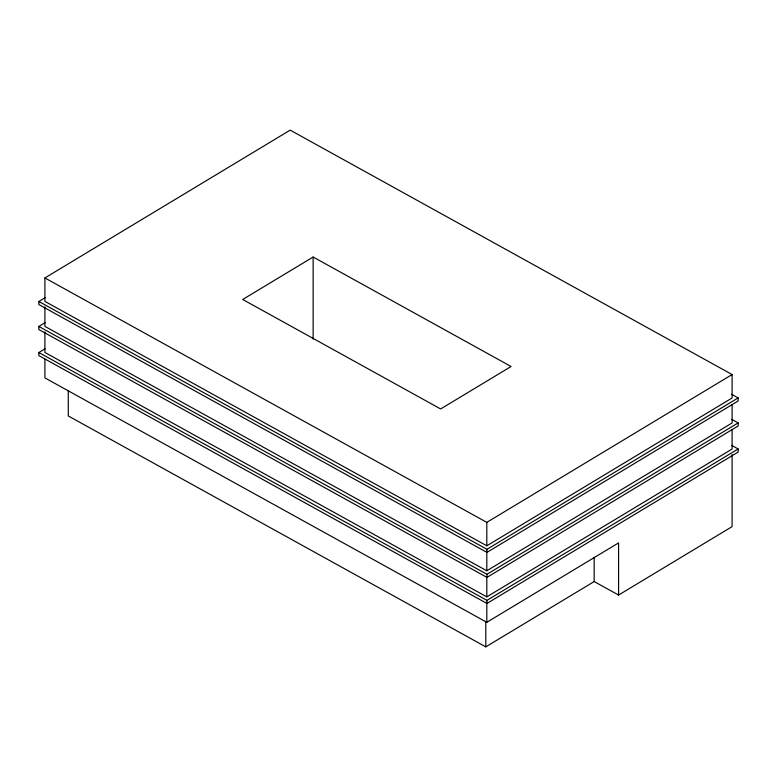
<?xml version="1.0" encoding="UTF-8"?>
<svg xmlns="http://www.w3.org/2000/svg" width="777" height="777" viewBox="0 0 777 777"><rect width="100%" height="100%" fill="white"/><g stroke="black" fill="none" stroke-linecap="round" stroke-linejoin="round"><path stroke-width="1.17" d="M44.901 277.952L290.19 130.128L732.099 374.543L732.099 397.979L486.81 545.804L44.901 301.389L44.901 277.952L486.81 522.367L732.099 374.543M731.779 394.376L738.15 397.902L738.15 401L486.946 552.398L38.85 304.565L38.85 301.466L45.076 297.708M731.779 419.366L738.15 422.892L738.15 425.99L486.946 577.389L38.85 329.555L38.85 326.447L45.076 322.698M731.779 445.435L738.15 448.96L738.15 452.068L486.946 603.457L38.85 355.623L38.85 352.525L45.076 348.766M313.141 257.022L242.706 299.475L440.637 408.955L511.081 366.501L313.141 257.022L313.141 339.102M486.946 552.398L486.946 549.3L738.15 397.902M44.901 306.798L44.901 326.379L486.81 570.784L732.099 422.96L732.099 404.535M486.946 577.389L486.946 574.281L738.15 422.892M44.901 331.896L44.901 352.447L486.81 596.862L732.099 449.038L732.099 429.691M486.946 603.457L486.946 600.359L738.15 448.96M44.901 359.081L44.901 377.904L486.81 622.309L618.579 542.9L618.579 595.046L594.172 581.555L485.79 646.872L68.279 415.957L68.279 390.491M618.579 595.046L732.099 526.631L732.099 454.545M38.85 301.466L486.946 549.3M38.85 326.447L486.946 574.281M38.85 352.525L486.946 600.359M594.172 557.294L594.172 581.555M486.81 522.367L486.81 545.804M486.81 551.204L486.81 570.784M486.81 577.515L486.81 596.862M486.81 602.321L486.81 622.309M485.79 621.406L485.79 646.872"/></g></svg>
